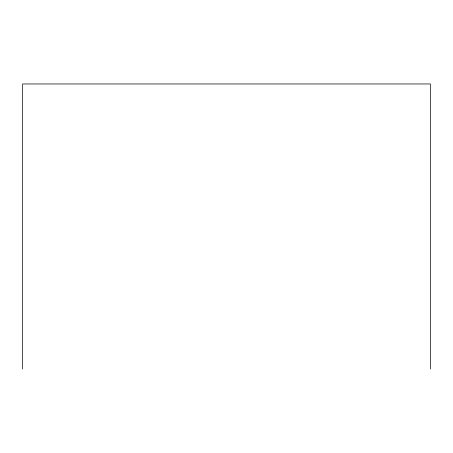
<?xml version="1.0" encoding="UTF-8"?>
<svg xmlns="http://www.w3.org/2000/svg" width="453" height="453" viewBox="0 0 453 453"><rect width="100%" height="100%" fill="white"/><g stroke="black" fill="none" stroke-linecap="round" stroke-linejoin="round"><path stroke-width="0.68" d="M430.35 369.042L430.35 83.958L22.65 83.958L22.65 369.042"/></g></svg>
